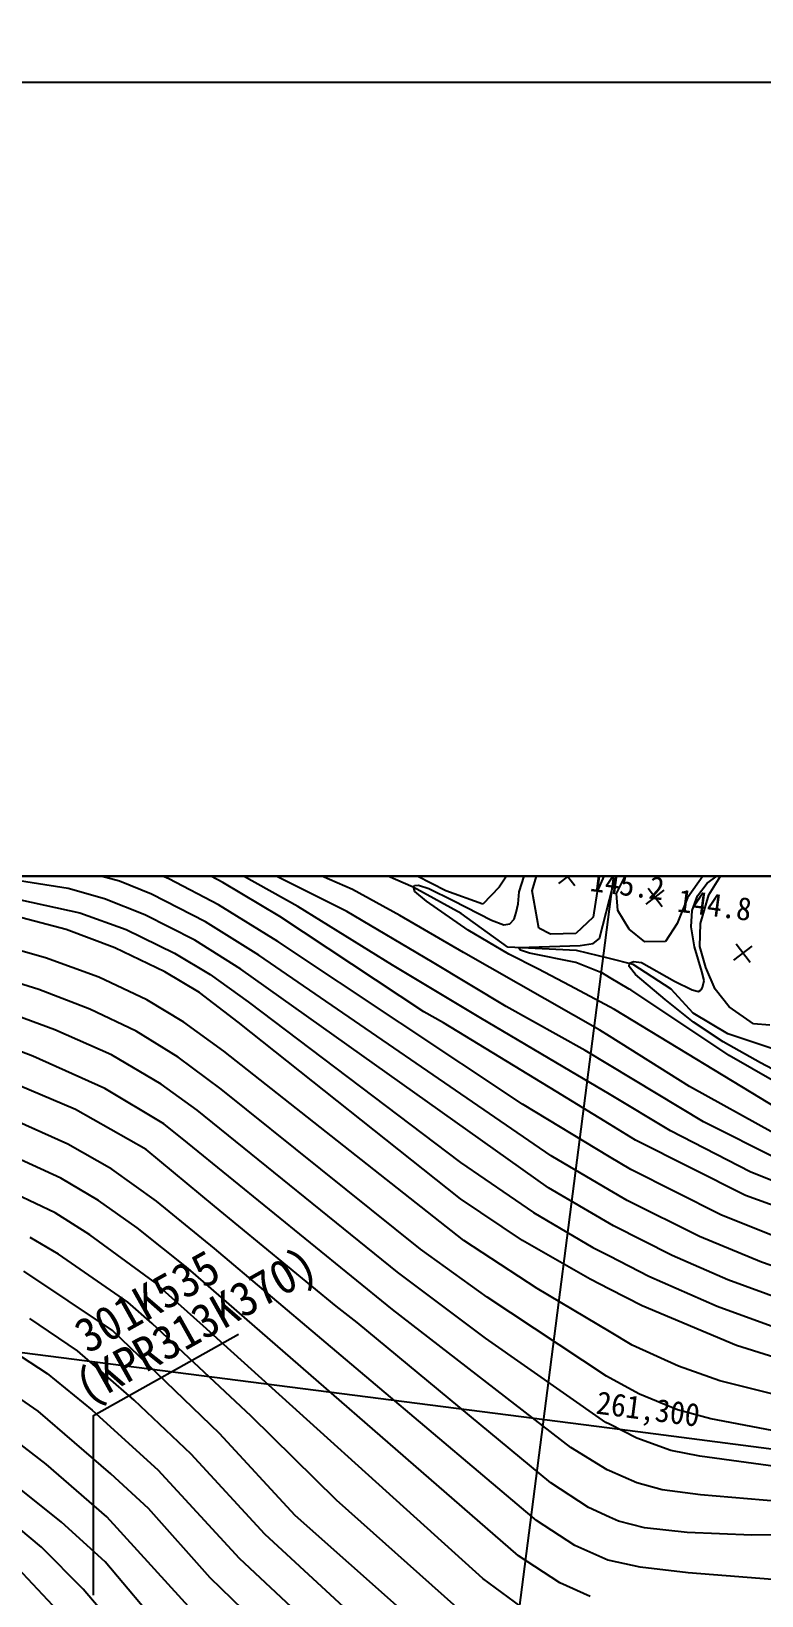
# Model space of a CAD drawing. Header units: millimetres. Extents: x 2406 to 3202, y 1103 to 1810.
# Drawn here: x 2719.6 to 2783.3, y 1487 to 1623.5 of the extents above; entities that cross this region are included whole.
import ezdxf
from ezdxf.xclip import XClip

# ---------------------------------------------------------------- set-up
doc = ezdxf.new("R2010")
doc.units = ezdxf.units.MM
doc.header["$LTSCALE"] = 10
doc.header["$MEASUREMENT"] = 0
doc.header["$XCLIPFRAME"] = 2
doc.layers.add('TX-PAPR', color=2, linetype='Continuous', plot=False)
doc.layers.add('TZ-BASE', color=253, linetype='Continuous')
doc.styles.add('HANA', font='GulimChe.ttf')
doc.styles.get("Standard").update_dxf_attribs({"font": 'GulimChe.ttf'})

# ---------------------------------------------------------------- blocks, each defined once
blk = doc.blocks.new('JD-FHFJ6')
at = {"layer": 'TZ-BASE'}
for p, q in [((280, 72.13), (301.64, 240.53)), ((280, 127.68), (700, 73.71)), ((291.79, 80.24, 144.95), (286.81, 73.1, 144.95)), ((273.26, 73.73, 145.58), (274.59, 78.23, 145.58)), ((280.61, 73.48, 144.95), (282.8, 77.8, 144.95)), ((246.29, 74.45, 150), (242.04, 76.65, 150)), ((237.26, 74.55, 152), (233.68, 75.55, 152)), ((241.57, 74.77, 151), (238.5, 76.08, 151)), ((252.82, 72.36, 149), (246.36, 75.96, 149)), ((257.09, 71.9, 148), (248.31, 76.32, 148)), ((257.59, 73.83, 147), (253.09, 75.79, 147)), ((262.87, 74.05, 150.76), (258.85, 75.79, 150.76)), ((271.94, 76.32, 146.33), (270.37, 74.05, 146.33)), ((272.14, 73.62, 146), (272.86, 75.9, 146)), ((275.58, 74.35, 145.2), (277.16, 75.57, 145.2)), ((275.76, 75.75, 145.2), (276.98, 74.17, 145.2)), ((280, 76.14, 145.58), (278.93, 73.65, 145.58)), ((280.32, 74.21, 145), (281.05, 76.1, 145)), ((288.53, 74.38, 144), (289.97, 75.45, 144)), ((288.67, 73.38, 144.25), (289.82, 75.21, 144.25)), ((232.8, 73.93, 153), (225.95, 74.99, 153)), ((235.98, 73.02, 153), (232.8, 73.93, 153)), ((240.06, 73.42, 152), (237.26, 74.55, 152)), ((245.91, 72.51, 151), (241.57, 74.77, 151)), ((251.25, 71.49, 150), (246.29, 74.45, 150)), ((261.71, 71.57, 147), (257.59, 73.83, 147)), ((267.07, 71.75, 150.76), (262.87, 74.05, 150.76)), ((262.9, 74.1, 146), (263, 74.17, 146)), ((263.02, 73.65, 146), (262.9, 74.1, 146)), ((263, 74.17, 146), (263.35, 74.21, 146)), ((265.73, 73.73, 146.33), (263.24, 75, 146.33)), ((263.35, 74.21, 146), (264.26, 73.92, 146)), ((264.26, 73.92, 146), (266.38, 72.87, 146)), ((268.96, 72.54, 146.33), (265.73, 73.73, 146.33)), ((270.37, 74.05, 146.33), (268.96, 72.54, 146.33)), ((273.85, 70.47, 145.58), (273.26, 73.73, 145.58)), ((280, 72.97, 145), (280.32, 74.21, 145)), ((283.19, 72.54, 144.79), (284.77, 73.77, 144.79)), ((283.37, 73.95, 144.79), (284.59, 72.36, 144.79)), ((287.69, 73.28, 144), (288.53, 74.38, 144)), ((225.85, 73.53, 154), (233.81, 71.8, 154)), ((239.49, 71.62, 153), (235.98, 73.02, 153)), ((244.77, 71.02, 152), (240.06, 73.42, 152)), ((251.09, 69.29, 151), (245.91, 72.51, 151)), ((261.07, 67.24, 149), (252.82, 72.36, 149)), ((264.04, 72.83, 146), (263.02, 73.65, 146)), ((267.69, 70.28, 146), (264.04, 72.83, 146)), ((266.38, 72.87, 146), (269.7, 71.15, 146)), ((271.86, 71.82, 146), (272.05, 72.57, 146)), ((272.05, 72.57, 146), (272.14, 73.62, 146)), ((278.93, 73.65, 145.58), (278.59, 71.41, 145.58)), ((279.13, 69.55, 145), (280, 72.97, 145)), ((280.73, 71.99, 144.95), (280.61, 73.48, 144.95)), ((286.81, 73.1, 144.95), (285.89, 70.88, 144.95)), ((287.22, 71.99, 144), (287.69, 73.28, 144)), ((287.94, 70.87, 144.25), (288.67, 73.38, 144.25)), ((232.61, 70.33, 155), (227.09, 71.81, 155)), ((233.81, 71.8, 154), (237.85, 70.33, 154)), ((234.2, -284.3), (280, 72.13)), ((243.83, 69.42, 153), (239.49, 71.62, 153)), ((249.41, 68.11, 152), (244.77, 71.02, 152)), ((263.8, 63.16, 150), (251.25, 71.49, 150)), ((264.56, 67.48, 148), (257.09, 71.9, 148)), ((267.27, 68.35, 147), (261.71, 71.57, 147)), ((271.15, 68.79, 150.76), (267.07, 71.75, 150.76)), ((269.7, 71.15, 146), (270.78, 70.75, 146)), ((271.31, 70.85, 146), (271.7, 71.24, 146)), ((271.7, 71.24, 146), (271.86, 71.82, 146)), ((278.59, 71.41, 145.58), (277.06, 70, 145.58)), ((281.71, 70.36, 144.95), (280.73, 71.99, 144.95)), ((287.12, 70.57, 144), (287.22, 71.99, 144)), ((236.87, 68.75, 155), (232.61, 70.33, 155)), ((237.85, 70.33, 154), (242.07, 68.28, 154)), ((271.22, 68.18, 146), (267.69, 70.28, 146)), ((270.78, 70.75, 146), (271.31, 70.85, 146)), ((274.85, 69.93, 145.58), (273.85, 70.47, 145.58)), ((277.06, 70, 145.58), (274.85, 69.93, 145.58)), ((283.09, 69.27, 144.95), (281.71, 70.36, 144.95)), ((285.89, 70.88, 144.95), (284.89, 69.31, 144.95)), ((287.42, 68.82, 144), (287.12, 70.57, 144)), ((287.89, 68.85, 144.25), (287.94, 70.87, 144.25)), ((230.83, 67.88, 156), (226.69, 69.04, 156)), ((241.24, 66.64, 155), (236.87, 68.75, 155)), ((242.07, 68.28, 154), (245.19, 66.41, 154)), ((247.85, 66.87, 153), (243.83, 69.42, 153)), ((272.43, 55.11, 151), (251.09, 69.29, 151)), ((279.16, 61.57, 147), (267.27, 68.35, 147)), ((277.14, 68.5, 150.76), (271.15, 68.79, 150.76)), ((272.1, 68.77, 145), (277.44, 68.94, 145)), ((272.25, 68.54, 145), (272.1, 68.77, 145)), ((273.04, 68.27, 145), (272.25, 68.54, 145)), ((277.07, 67.45, 145), (273.04, 68.27, 145)), ((280, 67.8, 150.76), (277.14, 68.5, 150.76)), ((277.44, 68.94, 145), (278.57, 69.13, 145)), ((278.57, 69.13, 145), (279.13, 69.55, 145)), ((284.89, 69.31, 144.95), (283.09, 69.27, 144.95)), ((288.05, 66.69, 144), (287.42, 68.82, 144)), ((288.41, 67.02, 144.25), (287.89, 68.85, 144.25)), ((290.86, 67.68, 143.87), (292.44, 68.9, 143.87)), ((291.04, 69.08, 143.87), (292.26, 67.5, 143.87)), ((235.46, 66.18, 156), (230.83, 67.88, 156)), ((274.93, 50.59, 152), (249.41, 68.11, 152)), ((268.78, 62.62, 149), (261.07, 67.24, 149)), ((270.99, 63.63, 148), (264.56, 67.48, 148)), ((273.74, 66.91, 146), (271.22, 68.18, 146)), ((276.58, 65.42, 146), (273.74, 66.91, 146)), ((279.39, 66.54, 145), (277.07, 67.45, 145)), ((282.08, 67.28, 150.76), (280, 67.8, 150.76)), ((281.72, 67.12, 144), (281.76, 67.42, 144)), ((282.26, 66.43, 144), (281.72, 67.12, 144)), ((281.76, 67.42, 144), (282.09, 67.54, 144)), ((285.38, 65.15, 150.76), (282.08, 67.28, 150.76)), ((282.09, 67.54, 144), (282.78, 67.45, 144)), ((282.78, 67.45, 144), (285.68, 65.83, 144)), ((289.23, 65.14, 144.25), (288.41, 67.02, 144.25)), ((230.23, 65.12, 157), (226.58, 66.24, 157)), ((239.65, 64.22, 156), (235.46, 66.18, 156)), ((244.25, 64.84, 155), (241.24, 66.64, 155)), ((245.19, 66.41, 154), (248.48, 64.03, 154)), ((274.68, 47.79, 153), (247.85, 66.87, 153)), ((280, 66.17, 145), (279.39, 66.54, 145)), ((281.72, 65.15, 145), (280, 66.17, 145)), ((284.85, 64.23, 144), (282.26, 66.43, 144)), ((285.68, 65.83, 144), (287.22, 65.09, 144)), ((288.26, 65.89, 144), (288.05, 66.69, 144)), ((288.1, 65.29, 144), (288.26, 65.89, 144)), ((234.7, 63.4, 157), (230.23, 65.12, 157)), ((242.87, 62.27, 156), (239.65, 64.22, 156)), ((247.61, 62.27, 155), (244.25, 64.84, 155)), ((280, 63.6, 146), (276.58, 65.42, 146)), ((281.85, 65.07, 145), (281.72, 65.15, 145)), ((290.44, 59.36, 145), (281.85, 65.07, 145)), ((287.33, 62.27, 144), (284.85, 64.23, 144)), ((287.31, 63.05, 150.76), (285.38, 65.15, 150.76)), ((287.22, 65.09, 144), (287.75, 64.94, 144)), ((287.75, 64.94, 144), (288, 65.07, 144)), ((288, 65.07, 144), (288.1, 65.29, 144)), ((290.44, 63.59, 144.25), (289.23, 65.14, 144.25)), ((0, 62.83), (280, 26.85)), ((231.63, 61.58, 158), (227.61, 63.07, 158)), ((238.74, 61.47, 157), (234.7, 63.4, 157)), ((248.48, 64.03, 154), (267.02, 50, 154)), ((265.53, 62.19, 150), (263.8, 63.16, 150)), ((277.89, 59.78, 148), (270.99, 63.63, 148)), ((280.44, 63.36, 146), (280, 63.6, 146)), ((295.47, 54.22, 146), (280.44, 63.36, 146)), ((290.32, 61.23, 150.76), (287.31, 63.05, 150.76)), ((292.57, 62.12, 144.25), (290.44, 63.59, 144.25)), ((236.57, 59.41, 158), (231.63, 61.58, 158)), ((242.39, 59.21, 157), (238.74, 61.47, 157)), ((246.38, 59.74, 156), (242.87, 62.27, 156)), ((267.02, 46.85, 155), (247.61, 62.27, 155)), ((275.34, 56.2, 150), (265.53, 62.19, 150)), ((276.61, 57.99, 149), (268.78, 62.62, 149)), ((280, 61.05, 147), (279.16, 61.57, 147)), ((289.91, 60.54, 144), (287.33, 62.27, 144)), ((293.98, 61.99, 144.25), (292.57, 62.12, 144.25)), ((229.73, 59.28, 159), (226.28, 60.6, 159)), ((286.99, 56.64, 147), (280, 61.05, 147)), ((293.17, 58.72, 144), (289.91, 60.54, 144)), ((294.87, 59.74, 150.76), (290.32, 61.23, 150.76)), ((235.99, 56.48, 159), (229.73, 59.28, 159)), ((240.92, 56.84, 158), (236.57, 59.41, 158)), ((246.14, 56.42, 157), (242.39, 59.21, 157)), ((267.31, 43.21, 156), (246.38, 59.74, 156)), ((280, 58.51, 148), (277.89, 59.78, 148)), ((296.56, 55.83, 145), (290.44, 59.36, 145)), ((296.6, 56.88, 144), (293.17, 58.72, 144)), ((233.45, 54.65, 160), (225.2, 58.11, 160)), ((280, 55.97, 149), (276.61, 57.99, 149)), ((288.21, 53.57, 148), (280, 58.51, 148)), ((241.15, 53.39, 159), (235.99, 56.48, 159)), ((244.06, 54.57, 158), (240.92, 56.84, 158)), ((263.51, 42.45, 157), (246.14, 56.42, 157)), ((280, 53.36, 150), (275.34, 56.2, 150)), ((285.32, 52.78, 149), (280, 55.97, 149)), ((294.34, 52.58, 147), (286.99, 56.64, 147)), ((239.59, 51.16, 160), (233.45, 54.65, 160)), ((280, 50.51, 151), (272.43, 55.11, 151)), ((232.76, 51.62, 161), (226.78, 54.29, 161)), ((243.2, 51.74, 159), (241.15, 53.39, 159)), ((261.51, 40.44, 158), (244.06, 54.57, 158)), ((282.27, 51.97, 150), (280, 53.36, 150)), ((294.79, 50.24, 148), (288.21, 53.57, 148)), ((291.85, 47.14, 150), (282.27, 51.97, 150)), ((292.28, 49.19, 149), (285.32, 52.78, 149)), ((232.16, 48.65, 162), (226.17, 51.39, 162)), ((236.6, 49.44, 161), (232.76, 51.62, 161)), ((245.55, 46.2, 160), (239.59, 51.16, 160)), ((261.07, 37.19, 159), (243.2, 51.74, 159)), ((280, 47.61, 152), (274.93, 50.59, 152)), ((281.85, 49.39, 151), (280, 50.51, 151)), ((240.5, 46.63, 161), (236.6, 49.44, 161)), ((267.02, 50, 154), (273.39, 45.64, 154)), ((289.72, 45.45, 151), (281.85, 49.39, 151)), ((295.52, 47.88, 149), (292.28, 49.19, 149)), ((231.67, 45.61, 163), (226.13, 48.23, 163)), ((235.45, 46.71, 162), (232.16, 48.65, 162)), ((280, 44.69, 153), (274.68, 47.79, 153)), ((238.81, 44.31, 162), (235.45, 46.71, 162)), ((245.56, 42.52, 161), (240.5, 46.63, 161)), ((272.41, 43.2, 155), (267.02, 46.85, 155)), ((281.53, 46.71, 152), (280, 47.61, 152)), ((287.86, 43.56, 152), (281.53, 46.71, 152)), ((303.31, 42.98, 150), (291.85, 47.14, 150)), ((234.7, 43.7, 163), (231.67, 45.61, 163)), ((256.17, 37.49, 160), (245.55, 46.2, 160)), ((273.39, 45.64, 154), (278.56, 42.6, 154)), ((294.13, 43.66, 151), (289.72, 45.45, 151)), ((240.22, 39.66, 163), (234.7, 43.7, 163)), ((243.26, 40.76, 162), (238.81, 44.31, 162)), ((280.36, 44.48, 153), (280, 44.69, 153)), ((285.46, 41.91, 153), (280.36, 44.48, 153)), ((231.96, 42.02, 164), (229.48, 43.47, 164)), ((273.65, 18.79, 161), (245.56, 42.52, 161)), ((269.34, 38.27, 157), (263.51, 42.45, 157)), ((273.69, 39.01, 156), (267.31, 43.21, 156)), ((278.32, 39.83, 155), (272.41, 43.2, 155)), ((278.56, 42.6, 154), (280, 41.86, 154)), ((293.27, 41.32, 152), (287.86, 43.56, 152)), ((237.99, 37.83, 164), (231.96, 42.02, 164)), ((280, 41.86, 154), (283.42, 40.09, 154)), ((290.31, 39.79, 153), (285.46, 41.91, 153)), ((300.79, 38.71, 152), (293.27, 41.32, 152)), ((236.66, 35.35, 165), (228.94, 40.54, 165)), ((244.57, 35.76, 163), (240.22, 39.66, 163)), ((272.07, 15.69, 162), (243.26, 40.76, 162)), ((269.2, 34.69, 158), (261.51, 40.44, 158)), ((280, 38.96, 155), (278.32, 39.83, 155)), ((283.42, 40.09, 154), (289.38, 37.47, 154)), ((295.18, 38, 153), (290.31, 39.79, 153)), ((279.73, 31.37, 157), (269.34, 38.27, 157)), ((280, 35.26, 156), (273.69, 39.01, 156)), ((282.84, 37.5, 155), (280, 38.96, 155)), ((240.12, 35.96, 164), (237.99, 37.83, 164)), ((258, 36.04, 160), (256.17, 37.49, 160)), ((276.63, 25.15, 159), (261.07, 37.19, 159)), ((291.07, 34.06, 155), (282.84, 37.5, 155)), ((289.38, 37.47, 154), (294.41, 35.64, 154)), ((233.62, 33.59, 166), (229.46, 36.41, 166)), ((248.75, 27.88, 164), (240.12, 35.96, 164)), ((268.95, 13.73, 163), (244.57, 35.76, 163)), ((274.9, 22.07, 160), (258, 36.04, 160)), ((225.56, 35.13, 167), (230.96, 31.61, 167)), ((246, 26.36, 165), (236.66, 35.35, 165)), ((279.69, 27.33, 158), (269.2, 34.69, 158)), ((281.98, 34.08, 156), (280, 35.26, 156)), ((238.54, 29.28, 166), (233.62, 33.59, 166)), ((286.02, 32.25, 156), (281.98, 34.08, 156)), ((300.57, 31.04, 155), (291.07, 34.06, 155)), ((230.96, 31.61, 167), (234.9, 28.42, 167)), ((289.63, 30.97, 156), (286.02, 32.25, 156)), ((230.17, 28.31, 168), (227.06, 30.47, 168)), ((280, 31.23, 157), (279.73, 31.37, 157)), ((282.63, 29.8, 157), (280, 31.23, 157)), ((297.65, 28.96, 156), (289.63, 30.97, 156)), ((243.52, 24.56, 166), (238.54, 29.28, 166)), ((285.94, 28.43, 157), (282.63, 29.8, 157)), ((236.52, 22.85, 168), (230.17, 28.31, 168)), ((234.9, 28.42, 167), (240.62, 23.19, 167)), ((256.19, 20.55, 164), (248.75, 27.88, 164)), ((280, 27.17, 158), (279.69, 27.33, 158)), ((288.85, 27.65, 157), (285.94, 28.43, 157)), ((296.01, 26.27, 157), (288.85, 27.65, 157)), ((230.88, 23.69, 169), (226.76, 26.87, 169)), ((252.58, 19.22, 165), (246, 26.36, 165)), ((282.39, 25.95, 158), (280, 27.17, 158)), ((280, 26.85), (700, -27.12)), ((285.35, 24.89, 158), (282.39, 25.95, 158)), ((279.8, 23.21, 159), (276.63, 25.15, 159)), ((287.88, 24.39, 158), (285.35, 24.89, 158)), ((232.23, 18.62, 170), (226.27, 23.4, 170)), ((236.16, 19.11, 169), (230.88, 23.69, 169)), ((249.96, 17.58, 166), (243.52, 24.56, 166)), ((280, 23.12, 159), (279.8, 23.21, 159)), ((295.97, 23.3, 158), (287.88, 24.39, 158)), ((239.8, 19.82, 168), (236.52, 22.85, 168)), ((240.62, 23.19, 167), (247.72, 15.5, 167)), ((278.18, 19.92, 160), (274.9, 22.07, 160)), ((282.39, 22.06, 159), (280, 23.12, 159)), ((284.61, 21.46, 159), (282.39, 22.06, 159)), ((230.47, 16.46, 171), (225.55, 20.55, 171)), ((266.68, 11.18, 164), (256.19, 20.55, 164)), ((287.95, 21.02, 159), (284.61, 21.46, 159)), ((294.77, 20.45, 159), (287.95, 21.02, 159)), ((244.19, 10.29, 169), (236.16, 19.11, 169)), ((245.17, 13.77, 168), (239.8, 19.82, 168)), ((261.94, 10.91, 165), (252.58, 19.22, 165)), ((280, 19.07, 160), (278.18, 19.92, 160)), ((236.03, 15.16, 170), (232.23, 18.62, 170)), ((276.98, 16.61, 161), (273.65, 18.79, 161)), ((280.78, 18.71, 160), (280, 19.07, 160)), ((283.06, 18.15, 160), (280.78, 18.71, 160)), ((286.78, 17.74, 160), (283.06, 18.15, 160)), ((234.11, 12.8, 171), (230.47, 16.46, 171)), ((262.61, 5.89, 166), (249.96, 17.58, 166)), ((279.87, 15.33, 161), (276.98, 16.61, 161)), ((292.41, 17.5, 160), (286.78, 17.74, 160)), ((306.36, 17.63, 160), (292.41, 17.5, 160)), ((242.56, 7.4, 170), (236.03, 15.16, 170)), ((247.72, 15.5, 167), (260.66, 3.4, 167)), ((275.67, 13.34, 162), (272.07, 15.69, 162)), ((280, 15.3, 161), (279.87, 15.33, 161)), ((282.68, 14.72, 161), (280, 15.3, 161)), ((231.89, 10.89, 172), (228.4, 14.61, 172)), ((256.29, 3.03, 168), (245.17, 13.77, 168)), ((272.28, 11.27, 163), (268.95, 13.73, 163)), ((286.86, 14.2, 161), (282.68, 14.72, 161)), ((295.32, 13.55, 161), (286.86, 14.2, 161)), ((241.12, 4.5, 171), (234.11, 12.8, 171)), ((278.32, 12.14, 162), (275.67, 13.34, 162))]:
    blk.add_line(p, q, dxfattribs=at)
at = {"layer": 'TZ-BASE', "style": 'HANA'}
for s, p in [('145.2', (278.23, 73.71, 145.2)), ('144.8', (285.84, 71.91, 144.79)), ('261,300', (278.76, 28.11))]:
    blk.add_text(s, height=2, rotation=352.6776, dxfattribs=at).set_placement(p)

msp = doc.modelspace()

# ---------------------------------------------------------------- linework, layer by layer
at = {"layer": 'TX-PAPR'}
msp.add_lwpolyline([(2405.89, 1103.05), (3201.89, 1103.05), (3201.89, 1619.05), (2405.89, 1619.05)], close=True, dxfattribs=at)
msp.add_lwpolyline([(2490.05, 1549.8), (3190.05, 1549.8), (3190.05, 1399.8), (2490.05, 1399.8), (2490.05, 1549.8)], dxfattribs=at)
at = {"layer": 'TZ-BASE', "flags": 128}
msp.add_lwpolyline([(2725.05, 1487.05), (2725.05, 1502.75), (2737.71, 1509.84)], dxfattribs=at)

# ---------------------------------------------------------------- block references
at = {"layer": 'TZ-BASE'}
ref = msp.add_blockref('JD-FHFJ6', (2490.05, 1474.8), dxfattribs=at)
XClip(ref).set_block_clipping_path([(-0.0000000004, -75), (700.0000000006, 75.0000000039)])

# ---------------------------------------------------------------- texts
for s, p in [('301K535', (2724.54, 1508.09)), ('(KPR313K370)', (2724.54, 1503.61))]:
    msp.add_text(s, height=3, rotation=29.2387, dxfattribs=at).set_placement(p)

doc.saveas('drawing.dxf')
